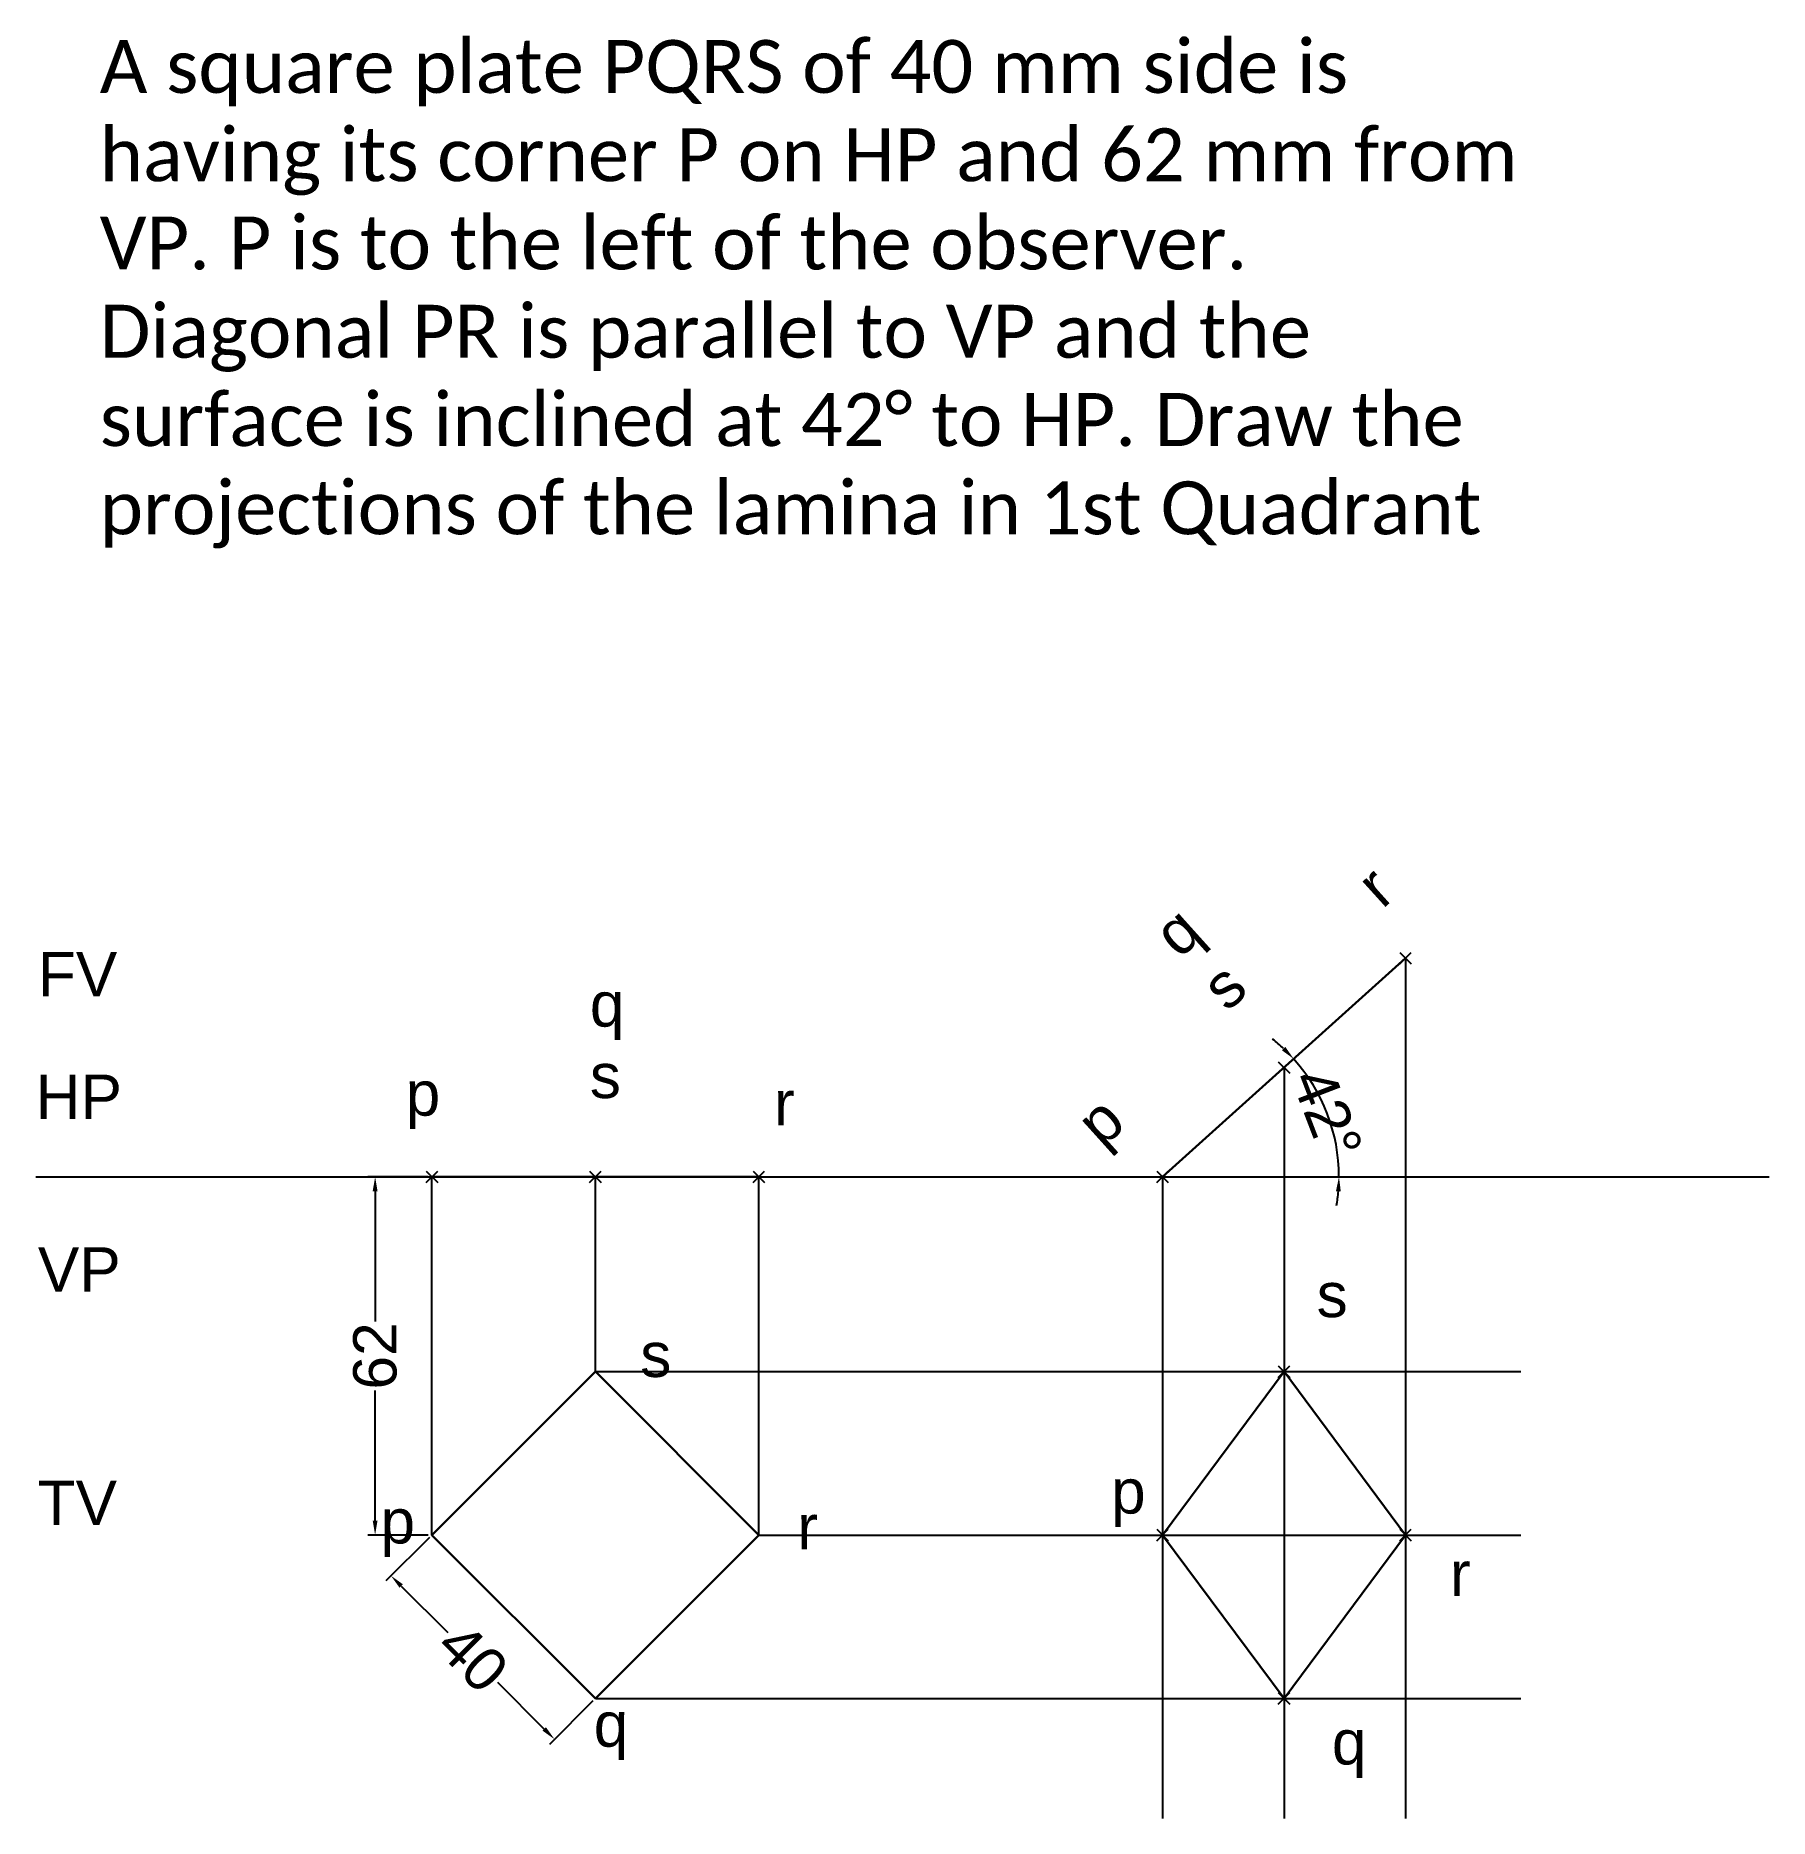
# Model space of a CAD drawing. Header units: millimetres. Extents: x 2230 to 2530, y 1299 to 1608.
import ezdxf

# ---------------------------------------------------------------- set-up
doc = ezdxf.new("R2010")
doc.units = ezdxf.units.MM
doc.header["$PDMODE"] = 3
doc.styles.get("Standard").update_dxf_attribs({"font": 'arial.ttf'})
doc.dimstyles.new('ISO-25', dxfattribs={"dimtxt": 7.5, "dimasz": 2.5, "dimexe": 1.25, "dimexo": 0.625, "dimtad": 0, "dimtxsty": 'Standard', "dimcen": 2.5, "dimadec": 0, "dimazin": 0, "dimtfac": 1, "dimtmove": 0, "dimatfit": 3, "dimfxl": 1, "dimarcsym": 0})

# ---------------------------------------------------------------- blocks, each defined once
blk = doc.blocks.new('*D2')
at = {"color": 0, "lineweight": -2, "transparency": 16777216}
for p, q in [((2298.13, 1347.56), (2290.61, 1340.05)), ((2293.27, 1339.16), (2301.3, 1331.13)), ((2318.02, 1314.41), (2309.98, 1322.45)), ((2326.41, 1319.27), (2318.9, 1311.76))]:
    blk.add_line(p, q, dxfattribs=at)
at = {"color": 0, "transparency": 16777216}
for points in [[(2293.56, 1339.46), (2292.97, 1338.87), (2291.5, 1340.93)], [(2318.31, 1314.71), (2317.72, 1314.12), (2319.78, 1312.65)]]:
    blk.add_solid(points, dxfattribs=at)
at = {"layer": 'Defpoints', "color": 0, "transparency": 16777216}
for p in [(2298.57, 1348), (2326.85, 1319.72), (2319.78, 1312.65)]:
    blk.add_point(p, dxfattribs=at)
at = {"color": 0, "transparency": 16777216, "insert": (2305.64, 1326.79), "char_height": 7.5, "attachment_point": 5, "rotation": 315}
blk.add_mtext('40', dxfattribs=at)
blk = doc.blocks.new('*D3')
at = {"color": 0, "lineweight": -2, "transparency": 16777216}
for p, q in [((2297.94, 1410), (2287.49, 1410)), ((2288.74, 1407.5), (2288.74, 1384.98)), ((2288.74, 1350.5), (2288.74, 1373.02)), ((2297.94, 1348), (2287.49, 1348))]:
    blk.add_line(p, q, dxfattribs=at)
at = {"color": 0, "transparency": 16777216}
for points in [[(2288.32, 1407.5), (2289.16, 1407.5), (2288.74, 1410)], [(2288.32, 1350.5), (2289.16, 1350.5), (2288.74, 1348)]]:
    blk.add_solid(points, dxfattribs=at)
at = {"layer": 'Defpoints', "color": 0, "transparency": 16777216}
for p in [(2298.57, 1410), (2288.74, 1348), (2298.57, 1348)]:
    blk.add_point(p, dxfattribs=at)
at = {"color": 0, "transparency": 16777216, "insert": (2288.74, 1379), "char_height": 7.5, "attachment_point": 5, "rotation": 90}
blk.add_mtext('62', dxfattribs=at)
blk = doc.blocks.new('*D4')
at = {"color": 0, "lineweight": -2, "transparency": 16777216}
for start, end in [(46.6934, 51.3867), (0, 42), (350.6133, 355.3066)]:
    blk.add_arc((2425, 1410), 30.53, start, end, dxfattribs=at)
at = {"color": 0, "transparency": 16777216}
for points in [[(2446.24, 1432.51), (2445.64, 1431.92), (2447.69, 1430.43)], [(2455.01, 1407.52), (2455.84, 1407.49), (2455.53, 1410)]]:
    blk.add_solid(points, dxfattribs=at)
at = {"layer": 'Defpoints', "color": 0, "transparency": 16777216}
for p in [(2467.04, 1447.85), (2454.62, 1417.39), (2230, 1410), (2425, 1410), (2530, 1410)]:
    blk.add_point(p, dxfattribs=at)
at = {"color": 0, "transparency": 16777216, "insert": (2453.5, 1420.94), "char_height": 7.5, "attachment_point": 5, "rotation": 291}
blk.add_mtext('42°', dxfattribs=at)

msp = doc.modelspace()

# ---------------------------------------------------------------- linework, layer by layer
at = {"lineweight": 30}
for p, q in [((2425, 1410), (2467.039, 1447.852)), ((2298.569, 1410), (2355.137, 1410))]:
    msp.add_line(p, q, dxfattribs=at)
at = {"color": 4}
for p, q in [((2467.039, 1447.852), (2467.039, 1298.95)), ((2446.019, 1428.926), (2446.019, 1298.95)), ((2298.569, 1348), (2298.569, 1410)), ((2326.853, 1376.284), (2326.853, 1410)), ((2355.137, 1348), (2355.137, 1410)), ((2425, 1410), (2425, 1298.95)), ((2326.853, 1376.284), (2486.971, 1376.284)), ((2355.137, 1348), (2486.971, 1348)), ((2326.853, 1319.716), (2486.971, 1319.716))]:
    msp.add_line(p, q, dxfattribs=at)
msp.add_line((2230, 1410), (2530, 1410))
at = {"lineweight": 30}
msp.add_lwpolyline([(2326.853, 1319.716), (2355.137, 1348), (2326.853, 1376.284), (2298.569, 1348)], close=True, dxfattribs=at)
msp.add_lwpolyline([(2425, 1348), (2446.019, 1376.284), (2467.039, 1348), (2446.019, 1319.716), (2425, 1348)], dxfattribs=at)
for p in [(2467.039, 1447.852), (2446.019, 1428.926), (2298.569, 1410), (2326.853, 1410), (2355.137, 1410), (2425, 1410), (2446.019, 1376.284), (2425, 1348), (2467.039, 1348), (2446.019, 1319.716)]:
    msp.add_point(p)

# ---------------------------------------------------------------- texts
for s, p in [('r', (2463.018, 1456.238)), ('q', (2427.902, 1447.617)), ('s', (2436.179, 1438.425)), ('p', (2414.537, 1414.84))]:
    msp.add_text(s, height=7.7, rotation=42).set_placement(p)
for s, p in [('FV', (2230.377, 1441.236)), ('q', (2325.896, 1436.013)), ('s', (2325.896, 1423.644)), ('HP', (2230, 1420)), ('p', (2294.031, 1420.598)), ('r', (2357.76, 1418.923)), ('VP', (2230.377, 1390.106)), ('s', (2451.666, 1385.719)), ('s', (2334.617, 1375.358)), ('TV', (2230.332, 1349.721)), ('p', (2416.094, 1351.715)), ('p', (2289.671, 1346.538)), ('r', (2361.785, 1345.533)), ('r', (2474.722, 1337.455)), ('q', (2326.567, 1311.352)), ('q', (2454.301, 1308.278))]:
    msp.add_text(s, height=7.7).set_placement(p)
at = {"insert": (2241.076, 1606.805), "char_height": 10, "attachment_point": 1}
msp.add_mtext_dynamic_manual_height_columns('{\\fCalibri|b0|i0|c0|p34;\\H0.91667x;A square plate PQRS of 40 mm side is having its corner P on HP and 62 mm from VP. P is to the left of the observer. Diagonal PR is parallel to VP and the surface is inclined at 42° to HP. Draw the projections of the lamina in 1st Quadrant}', width=246.62756, gutter_width=38.5, heights=[0], dxfattribs=at)

# ---------------------------------------------------------------- dimensions: what is measured, and where the dimension line sits
dim = msp.add_angular_dim_2l(base=(2454.621, 1417.385), line1=((2425, 1410), (2467.039, 1447.852)), line2=((2230, 1410), (2530, 1410)), dimstyle='ISO-25')
dim.commit()
dim.dimension.update_dxf_attribs({"geometry": '*D4', "text_midpoint": (2453.5, 1420.94)})
for p1, p2, distance, picture, middle in [((2298.569, 1410), (2298.569, 1348), -9.83, '*D3', (2288.739, 1379)), ((2298.569, 1348), (2326.853, 1319.716), -9.998, '*D2', (2305.641, 1326.788))]:
    dim = msp.add_aligned_dim(p1=p1, p2=p2, distance=distance, dimstyle='ISO-25')
    dim.commit()
    dim.dimension.update_dxf_attribs({"geometry": picture, "text_midpoint": middle})

doc.saveas('drawing.dxf')
